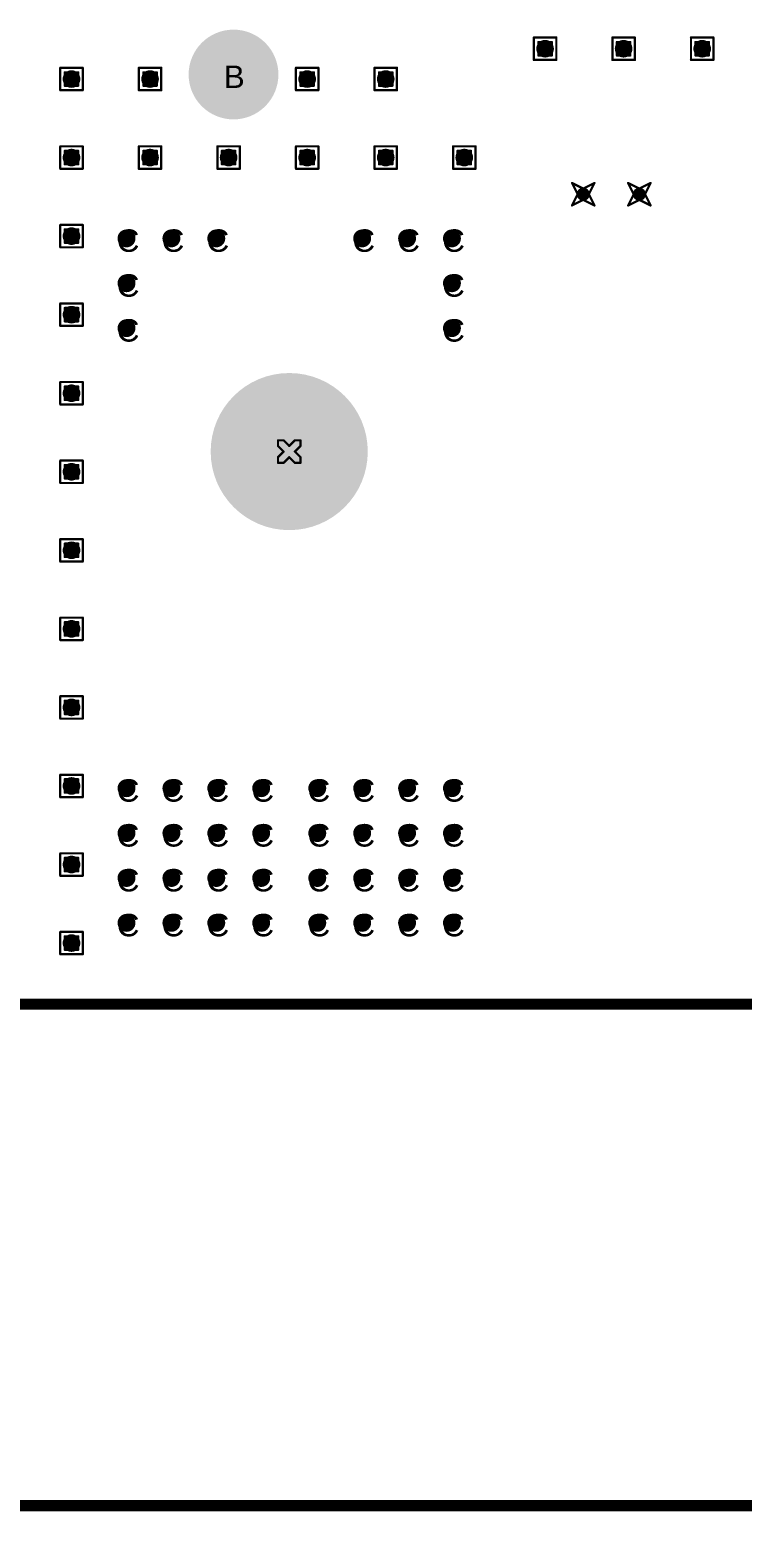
# Model space of a CAD drawing. Header units: millimetres. Extents: x -25 to 478, y -31 to 252.
# Drawn here: x 336.53 to 352.67, y -11.48 to 22.06 of the extents above; entities that cross this region are included whole.
import ezdxf

# ---------------------------------------------------------------- set-up
doc = ezdxf.new("R2010")
doc.units = ezdxf.units.MM
for name, color, linetype in [('DrillDrawing', 1, 'Continuous'), ('Mechanical1', 6, 'Continuous'), ('Mechanical2', 216, 'Continuous'), ('MultiLayer', 9, 'Continuous'), ('PadHoleLayer', 156, 'Continuous'), ('ViaHoleLayer', 16, 'Continuous')]:
    doc.layers.add(name, color=color, linetype=linetype)
doc.styles.add('Arial', font='', dxfattribs={"height": 0.2})
doc.styles.get('Arial').set_extended_font_data('Arial')

# ---------------------------------------------------------------- blocks, each defined once
blk = doc.blocks.new('KEYSTONE5000_946')
at = {"layer": 'MultiLayer'}
h = blk.add_hatch(color=9, dxfattribs=at)
edge = h.paths.add_edge_path()
edge.add_arc((0, 0), 1.016, 0, 360)
at = {"layer": 'PadHoleLayer'}
h = blk.add_hatch(color=156, dxfattribs=at)
edge = h.paths.add_edge_path()
edge.add_arc((0, 0), 0.508, 0, 360)
blk = doc.blocks.new('FP_CB25_18_CY_CONN_TERM_LUG_25MM4_7MM9_MFG_1502')
at = {"layer": 'ViaHoleLayer'}
h = blk.add_hatch(color=16, dxfattribs=at)
edge = h.paths.add_edge_path()
edge.add_arc((-3.048, 3.683), 0.203, 0, 360)
h = blk.add_hatch(color=16, dxfattribs=at)
edge = h.paths.add_edge_path()
edge.add_arc((-2.032, 3.683), 0.203, 0, 360)
h = blk.add_hatch(color=16, dxfattribs=at)
edge = h.paths.add_edge_path()
edge.add_arc((-1.016, 3.683), 0.203, 0, 360)
h = blk.add_hatch(color=16, dxfattribs=at)
edge = h.paths.add_edge_path()
edge.add_arc((0, 3.683), 0.203, 0, 360)
h = blk.add_hatch(color=16, dxfattribs=at)
edge = h.paths.add_edge_path()
edge.add_arc((10.414, 3.683), 0.203, 0, 360)
h = blk.add_hatch(color=16, dxfattribs=at)
edge = h.paths.add_edge_path()
edge.add_arc((11.43, 3.683), 0.203, 0, 360)
h = blk.add_hatch(color=16, dxfattribs=at)
edge = h.paths.add_edge_path()
edge.add_arc((12.446, 3.683), 0.203, 0, 360)
h = blk.add_hatch(color=16, dxfattribs=at)
edge = h.paths.add_edge_path()
edge.add_arc((-3.048, 2.667), 0.203, 0, 360)
h = blk.add_hatch(color=16, dxfattribs=at)
edge = h.paths.add_edge_path()
edge.add_arc((-2.032, 2.667), 0.203, 0, 360)
h = blk.add_hatch(color=16, dxfattribs=at)
edge = h.paths.add_edge_path()
edge.add_arc((-1.016, 2.667), 0.203, 0, 360)
h = blk.add_hatch(color=16, dxfattribs=at)
edge = h.paths.add_edge_path()
edge.add_arc((0, 2.667), 0.203, 0, 360)
h = blk.add_hatch(color=16, dxfattribs=at)
edge = h.paths.add_edge_path()
edge.add_arc((12.446, 2.667), 0.203, 0, 360)
h = blk.add_hatch(color=16, dxfattribs=at)
edge = h.paths.add_edge_path()
edge.add_arc((-3.048, 1.651), 0.203, 0, 360)
h = blk.add_hatch(color=16, dxfattribs=at)
edge = h.paths.add_edge_path()
edge.add_arc((-2.032, 1.651), 0.203, 0, 360)
h = blk.add_hatch(color=16, dxfattribs=at)
edge = h.paths.add_edge_path()
edge.add_arc((-1.016, 1.651), 0.203, 0, 360)
h = blk.add_hatch(color=16, dxfattribs=at)
edge = h.paths.add_edge_path()
edge.add_arc((0, 1.651), 0.203, 0, 360)
h = blk.add_hatch(color=16, dxfattribs=at)
edge = h.paths.add_edge_path()
edge.add_arc((7.62, 0), 1.778, 0, 360)
h = blk.add_hatch(color=16, dxfattribs=at)
edge = h.paths.add_edge_path()
edge.add_arc((12.446, 1.651), 0.203, 0, 360)
h = blk.add_hatch(color=16, dxfattribs=at)
edge = h.paths.add_edge_path()
edge.add_arc((-3.048, 0.635), 0.203, 0, 360)
h = blk.add_hatch(color=16, dxfattribs=at)
edge = h.paths.add_edge_path()
edge.add_arc((-2.032, 0.635), 0.203, 0, 360)
h = blk.add_hatch(color=16, dxfattribs=at)
edge = h.paths.add_edge_path()
edge.add_arc((-1.016, 0.635), 0.203, 0, 360)
h = blk.add_hatch(color=16, dxfattribs=at)
edge = h.paths.add_edge_path()
edge.add_arc((0, 0.635), 0.203, 0, 360)
h = blk.add_hatch(color=16, dxfattribs=at)
edge = h.paths.add_edge_path()
edge.add_arc((-3.048, -0.635), 0.203, 0, 360)
h = blk.add_hatch(color=16, dxfattribs=at)
edge = h.paths.add_edge_path()
edge.add_arc((-2.032, -0.635), 0.203, 0, 360)
h = blk.add_hatch(color=16, dxfattribs=at)
edge = h.paths.add_edge_path()
edge.add_arc((-1.016, -0.635), 0.203, 0, 360)
h = blk.add_hatch(color=16, dxfattribs=at)
edge = h.paths.add_edge_path()
edge.add_arc((0, -0.635), 0.203, 0, 360)
h = blk.add_hatch(color=16, dxfattribs=at)
edge = h.paths.add_edge_path()
edge.add_arc((-3.048, -1.651), 0.203, 0, 360)
h = blk.add_hatch(color=16, dxfattribs=at)
edge = h.paths.add_edge_path()
edge.add_arc((-2.032, -1.651), 0.203, 0, 360)
h = blk.add_hatch(color=16, dxfattribs=at)
edge = h.paths.add_edge_path()
edge.add_arc((-1.016, -1.651), 0.203, 0, 360)
h = blk.add_hatch(color=16, dxfattribs=at)
edge = h.paths.add_edge_path()
edge.add_arc((0, -1.651), 0.203, 0, 360)
h = blk.add_hatch(color=16, dxfattribs=at)
edge = h.paths.add_edge_path()
edge.add_arc((12.446, -1.651), 0.203, 0, 360)
h = blk.add_hatch(color=16, dxfattribs=at)
edge = h.paths.add_edge_path()
edge.add_arc((-3.048, -2.667), 0.203, 0, 360)
h = blk.add_hatch(color=16, dxfattribs=at)
edge = h.paths.add_edge_path()
edge.add_arc((-2.032, -2.667), 0.203, 0, 360)
h = blk.add_hatch(color=16, dxfattribs=at)
edge = h.paths.add_edge_path()
edge.add_arc((-1.016, -2.667), 0.203, 0, 360)
h = blk.add_hatch(color=16, dxfattribs=at)
edge = h.paths.add_edge_path()
edge.add_arc((0, -2.667), 0.203, 0, 360)
h = blk.add_hatch(color=16, dxfattribs=at)
edge = h.paths.add_edge_path()
edge.add_arc((12.446, -2.667), 0.203, 0, 360)
h = blk.add_hatch(color=16, dxfattribs=at)
edge = h.paths.add_edge_path()
edge.add_arc((-3.048, -3.683), 0.203, 0, 360)
h = blk.add_hatch(color=16, dxfattribs=at)
edge = h.paths.add_edge_path()
edge.add_arc((-2.032, -3.683), 0.203, 0, 360)
h = blk.add_hatch(color=16, dxfattribs=at)
edge = h.paths.add_edge_path()
edge.add_arc((-1.016, -3.683), 0.203, 0, 360)
h = blk.add_hatch(color=16, dxfattribs=at)
edge = h.paths.add_edge_path()
edge.add_arc((0, -3.683), 0.203, 0, 360)
h = blk.add_hatch(color=16, dxfattribs=at)
edge = h.paths.add_edge_path()
edge.add_arc((10.414, -3.683), 0.203, 0, 360)
h = blk.add_hatch(color=16, dxfattribs=at)
edge = h.paths.add_edge_path()
edge.add_arc((11.43, -3.683), 0.203, 0, 360)
h = blk.add_hatch(color=16, dxfattribs=at)
edge = h.paths.add_edge_path()
edge.add_arc((12.446, -3.683), 0.203, 0, 360)

msp = doc.modelspace()

# ---------------------------------------------------------------- hatches: boundary and pattern name
at = {"layer": 'ViaHoleLayer'}
h = msp.add_hatch(color=16, dxfattribs=at)
edge = h.paths.add_edge_path()
edge.add_arc((348.201, 21.627), 0.2, 0, 360)
h = msp.add_hatch(color=16, dxfattribs=at)
edge = h.paths.add_edge_path()
edge.add_arc((349.979, 21.627), 0.2, 0, 360)
h = msp.add_hatch(color=16, dxfattribs=at)
edge = h.paths.add_edge_path()
edge.add_arc((351.757, 21.627), 0.2, 0, 360)
h = msp.add_hatch(color=16, dxfattribs=at)
edge = h.paths.add_edge_path()
edge.add_arc((337.482, 20.941), 0.2, 0, 360)
h = msp.add_hatch(color=16, dxfattribs=at)
edge = h.paths.add_edge_path()
edge.add_arc((339.26, 20.941), 0.2, 0, 360)
h = msp.add_hatch(color=16, dxfattribs=at)
edge = h.paths.add_edge_path()
edge.add_arc((342.816, 20.941), 0.2, 0, 360)
h = msp.add_hatch(color=16, dxfattribs=at)
edge = h.paths.add_edge_path()
edge.add_arc((344.594, 20.941), 0.2, 0, 360)
h = msp.add_hatch(color=16, dxfattribs=at)
edge = h.paths.add_edge_path()
edge.add_arc((337.482, 19.163), 0.2, 0, 360)
h = msp.add_hatch(color=16, dxfattribs=at)
edge = h.paths.add_edge_path()
edge.add_arc((339.26, 19.163), 0.2, 0, 360)
h = msp.add_hatch(color=16, dxfattribs=at)
edge = h.paths.add_edge_path()
edge.add_arc((341.038, 19.163), 0.2, 0, 360)
h = msp.add_hatch(color=16, dxfattribs=at)
edge = h.paths.add_edge_path()
edge.add_arc((342.816, 19.163), 0.2, 0, 360)
h = msp.add_hatch(color=16, dxfattribs=at)
edge = h.paths.add_edge_path()
edge.add_arc((344.594, 19.163), 0.2, 0, 360)
h = msp.add_hatch(color=16, dxfattribs=at)
edge = h.paths.add_edge_path()
edge.add_arc((346.372, 19.163), 0.2, 0, 360)
h = msp.add_hatch(color=16, dxfattribs=at)
edge = h.paths.add_edge_path()
edge.add_arc((349.065, 18.333), 0.15, 0, 360)
h = msp.add_hatch(color=16, dxfattribs=at)
edge = h.paths.add_edge_path()
edge.add_arc((350.335, 18.333), 0.15, 0, 360)
h = msp.add_hatch(color=16, dxfattribs=at)
edge = h.paths.add_edge_path()
edge.add_arc((337.482, 17.385), 0.2, 0, 360)
h = msp.add_hatch(color=16, dxfattribs=at)
edge = h.paths.add_edge_path()
edge.add_arc((337.482, 15.607), 0.2, 0, 360)
h = msp.add_hatch(color=16, dxfattribs=at)
edge = h.paths.add_edge_path()
edge.add_arc((337.482, 13.829), 0.2, 0, 360)
h = msp.add_hatch(color=16, dxfattribs=at)
edge = h.paths.add_edge_path()
edge.add_arc((337.482, 12.051), 0.2, 0, 360)
h = msp.add_hatch(color=16, dxfattribs=at)
edge = h.paths.add_edge_path()
edge.add_arc((337.482, 10.273), 0.2, 0, 360)
h = msp.add_hatch(color=16, dxfattribs=at)
edge = h.paths.add_edge_path()
edge.add_arc((337.482, 8.495), 0.2, 0, 360)
h = msp.add_hatch(color=16, dxfattribs=at)
edge = h.paths.add_edge_path()
edge.add_arc((337.482, 6.717), 0.2, 0, 360)
h = msp.add_hatch(color=16, dxfattribs=at)
edge = h.paths.add_edge_path()
edge.add_arc((337.482, 4.939), 0.2, 0, 360)
h = msp.add_hatch(color=16, dxfattribs=at)
edge = h.paths.add_edge_path()
edge.add_arc((337.482, 3.161), 0.2, 0, 360)
h = msp.add_hatch(color=16, dxfattribs=at)
edge = h.paths.add_edge_path()
edge.add_arc((337.482, 1.383), 0.2, 0, 360)

# ---------------------------------------------------------------- linework, layer by layer
at = {"layer": 'DrillDrawing', "const_width": 0.0508}
for points in [[(347.947, 21.881), (348.455, 21.881)], [(347.947, 21.373), (347.947, 21.881)], [(348.049, 21.779), (348.353, 21.779)], [(348.049, 21.474), (348.049, 21.779)], [(348.353, 21.474), (348.353, 21.779)], [(348.455, 21.373), (348.455, 21.881)], [(349.725, 21.881), (350.233, 21.881)], [(349.725, 21.373), (349.725, 21.881)], [(349.827, 21.779), (350.131, 21.779)], [(349.827, 21.474), (349.827, 21.779)], [(350.131, 21.474), (350.131, 21.779)], [(350.233, 21.373), (350.233, 21.881)], [(351.503, 21.881), (352.011, 21.881)], [(351.503, 21.373), (351.503, 21.881)], [(351.605, 21.779), (351.909, 21.779)], [(351.605, 21.474), (351.605, 21.779)], [(351.909, 21.474), (351.909, 21.779)], [(352.011, 21.373), (352.011, 21.881)], [(348.049, 21.474), (348.353, 21.474)], [(349.827, 21.474), (350.131, 21.474)], [(351.605, 21.474), (351.909, 21.474)], [(337.228, 21.195), (337.736, 21.195)], [(337.228, 20.687), (337.228, 21.195)], [(337.736, 20.687), (337.736, 21.195)], [(339.006, 21.195), (339.514, 21.195)], [(339.006, 20.687), (339.006, 21.195)], [(339.514, 20.687), (339.514, 21.195)], [(342.562, 21.195), (343.07, 21.195)], [(342.562, 20.687), (342.562, 21.195)], [(343.07, 20.687), (343.07, 21.195)], [(344.34, 21.195), (344.848, 21.195)], [(344.34, 20.687), (344.34, 21.195)], [(344.848, 20.687), (344.848, 21.195)], [(347.947, 21.373), (348.455, 21.373)], [(349.725, 21.373), (350.233, 21.373)], [(351.503, 21.373), (352.011, 21.373)], [(337.33, 21.093), (337.635, 21.093)], [(337.33, 20.789), (337.33, 21.093)], [(337.33, 20.789), (337.635, 20.789)], [(337.635, 20.789), (337.635, 21.093)], [(339.108, 21.093), (339.413, 21.093)], [(339.108, 20.789), (339.108, 21.093)], [(339.108, 20.789), (339.413, 20.789)], [(339.413, 20.789), (339.413, 21.093)], [(342.664, 21.093), (342.969, 21.093)], [(342.664, 20.789), (342.664, 21.093)], [(342.664, 20.789), (342.969, 20.789)], [(342.969, 20.789), (342.969, 21.093)], [(344.442, 21.093), (344.747, 21.093)], [(344.442, 20.789), (344.442, 21.093)], [(344.442, 20.789), (344.747, 20.789)], [(344.747, 20.789), (344.747, 21.093)], [(337.228, 20.687), (337.736, 20.687)], [(339.006, 20.687), (339.514, 20.687)], [(342.562, 20.687), (343.07, 20.687)], [(344.34, 20.687), (344.848, 20.687)], [(337.228, 19.417), (337.736, 19.417)], [(337.228, 18.909), (337.228, 19.417)], [(337.33, 19.315), (337.635, 19.315)], [(337.33, 19.011), (337.33, 19.315)], [(337.635, 19.011), (337.635, 19.315)], [(337.736, 18.909), (337.736, 19.417)], [(339.006, 19.417), (339.514, 19.417)], [(339.006, 18.909), (339.006, 19.417)], [(339.108, 19.315), (339.413, 19.315)], [(339.108, 19.011), (339.108, 19.315)], [(339.413, 19.011), (339.413, 19.315)], [(339.514, 18.909), (339.514, 19.417)], [(340.784, 19.417), (341.292, 19.417)], [(340.784, 18.909), (340.784, 19.417)], [(340.886, 19.315), (341.191, 19.315)], [(340.886, 19.011), (340.886, 19.315)], [(341.191, 19.011), (341.191, 19.315)], [(341.292, 18.909), (341.292, 19.417)], [(342.562, 19.417), (343.07, 19.417)], [(342.562, 18.909), (342.562, 19.417)], [(342.664, 19.315), (342.969, 19.315)], [(342.664, 19.011), (342.664, 19.315)], [(342.969, 19.011), (342.969, 19.315)], [(343.07, 18.909), (343.07, 19.417)], [(344.34, 19.417), (344.848, 19.417)], [(344.34, 18.909), (344.34, 19.417)], [(344.442, 19.315), (344.747, 19.315)], [(344.442, 19.011), (344.442, 19.315)], [(344.747, 19.011), (344.747, 19.315)], [(344.848, 18.909), (344.848, 19.417)], [(346.118, 19.417), (346.626, 19.417)], [(346.118, 18.909), (346.118, 19.417)], [(346.22, 19.315), (346.525, 19.315)], [(346.22, 19.011), (346.22, 19.315)], [(346.525, 19.011), (346.525, 19.315)], [(346.626, 18.909), (346.626, 19.417)], [(337.228, 18.909), (337.736, 18.909)], [(337.33, 19.011), (337.635, 19.011)], [(339.006, 18.909), (339.514, 18.909)], [(339.108, 19.011), (339.413, 19.011)], [(340.784, 18.909), (341.292, 18.909)], [(340.886, 19.011), (341.191, 19.011)], [(342.562, 18.909), (343.07, 18.909)], [(342.664, 19.011), (342.969, 19.011)], [(344.34, 18.909), (344.848, 18.909)], [(344.442, 19.011), (344.747, 19.011)], [(346.118, 18.909), (346.626, 18.909)], [(346.22, 19.011), (346.525, 19.011)], [(348.811, 18.587), (349.065, 18.46)], [(348.811, 18.587), (348.938, 18.333)], [(349.065, 18.46), (349.319, 18.587)], [(349.192, 18.333), (349.319, 18.587)], [(350.081, 18.587), (350.335, 18.46)], [(350.081, 18.587), (350.208, 18.333)], [(350.335, 18.46), (350.589, 18.587)], [(350.462, 18.333), (350.589, 18.587)], [(348.811, 18.079), (348.938, 18.333)], [(348.811, 18.079), (349.065, 18.206)], [(349.065, 18.206), (349.319, 18.079)], [(349.192, 18.333), (349.319, 18.079)], [(350.081, 18.079), (350.208, 18.333)], [(350.081, 18.079), (350.335, 18.206)], [(350.335, 18.206), (350.589, 18.079)], [(350.462, 18.333), (350.589, 18.079)], [(337.228, 17.639), (337.736, 17.639)], [(337.228, 17.131), (337.228, 17.639)], [(337.33, 17.537), (337.635, 17.537)], [(337.33, 17.233), (337.33, 17.537)], [(337.635, 17.233), (337.635, 17.537)], [(337.736, 17.131), (337.736, 17.639)], [(337.228, 17.131), (337.736, 17.131)], [(337.33, 17.233), (337.635, 17.233)], [(337.228, 15.861), (337.736, 15.861)], [(337.228, 15.353), (337.228, 15.861)], [(337.33, 15.759), (337.635, 15.759)], [(337.33, 15.455), (337.33, 15.759)], [(337.635, 15.455), (337.635, 15.759)], [(337.736, 15.353), (337.736, 15.861)], [(337.33, 15.455), (337.635, 15.455)], [(337.228, 15.353), (337.736, 15.353)], [(337.228, 14.083), (337.736, 14.083)], [(337.228, 13.575), (337.228, 14.083)], [(337.736, 13.575), (337.736, 14.083)], [(337.33, 13.981), (337.635, 13.981)], [(337.33, 13.677), (337.33, 13.981)], [(337.635, 13.677), (337.635, 13.981)], [(337.228, 13.575), (337.736, 13.575)], [(337.33, 13.677), (337.635, 13.677)], [(342.156, 12.635), (342.156, 12.762)], [(342.156, 12.762), (342.283, 12.762)], [(342.283, 12.762), (342.41, 12.635)], [(342.41, 12.635), (342.537, 12.762)], [(342.537, 12.762), (342.664, 12.762)], [(342.664, 12.635), (342.664, 12.762)], [(342.156, 12.635), (342.283, 12.508)], [(342.156, 12.381), (342.283, 12.508)], [(342.537, 12.508), (342.664, 12.635)], [(342.537, 12.508), (342.664, 12.381)], [(337.228, 12.305), (337.736, 12.305)], [(337.228, 11.797), (337.228, 12.305)], [(337.33, 12.203), (337.635, 12.203)], [(337.33, 11.899), (337.33, 12.203)], [(337.635, 11.899), (337.635, 12.203)], [(337.736, 11.797), (337.736, 12.305)], [(342.156, 12.254), (342.156, 12.381)], [(342.156, 12.254), (342.283, 12.254)], [(342.283, 12.254), (342.41, 12.381)], [(342.41, 12.381), (342.537, 12.254)], [(342.537, 12.254), (342.664, 12.254)], [(342.664, 12.254), (342.664, 12.381)], [(337.228, 11.797), (337.736, 11.797)], [(337.33, 11.899), (337.635, 11.899)], [(337.228, 10.527), (337.736, 10.527)], [(337.228, 10.019), (337.228, 10.527)], [(337.33, 10.425), (337.635, 10.425)], [(337.33, 10.121), (337.33, 10.425)], [(337.635, 10.121), (337.635, 10.425)], [(337.736, 10.019), (337.736, 10.527)], [(337.33, 10.121), (337.635, 10.121)], [(337.228, 10.019), (337.736, 10.019)], [(337.228, 8.749), (337.736, 8.749)], [(337.228, 8.241), (337.228, 8.749)], [(337.736, 8.241), (337.736, 8.749)], [(337.33, 8.647), (337.635, 8.647)], [(337.33, 8.343), (337.33, 8.647)], [(337.635, 8.343), (337.635, 8.647)], [(337.228, 8.241), (337.736, 8.241)], [(337.33, 8.343), (337.635, 8.343)], [(337.228, 6.971), (337.736, 6.971)], [(337.228, 6.463), (337.228, 6.971)], [(337.33, 6.869), (337.635, 6.869)], [(337.33, 6.565), (337.33, 6.869)], [(337.635, 6.565), (337.635, 6.869)], [(337.736, 6.463), (337.736, 6.971)], [(337.228, 6.463), (337.736, 6.463)], [(337.33, 6.565), (337.635, 6.565)], [(337.228, 5.193), (337.736, 5.193)], [(337.228, 4.685), (337.228, 5.193)], [(337.33, 5.091), (337.635, 5.091)], [(337.33, 4.787), (337.33, 5.091)], [(337.635, 4.787), (337.635, 5.091)], [(337.736, 4.685), (337.736, 5.193)], [(337.228, 4.685), (337.736, 4.685)], [(337.33, 4.787), (337.635, 4.787)], [(337.228, 3.415), (337.736, 3.415)], [(337.228, 2.907), (337.228, 3.415)], [(337.736, 2.907), (337.736, 3.415)], [(337.33, 3.313), (337.635, 3.313)], [(337.33, 3.009), (337.33, 3.313)], [(337.33, 3.009), (337.635, 3.009)], [(337.635, 3.009), (337.635, 3.313)], [(337.228, 2.907), (337.736, 2.907)], [(337.228, 1.637), (337.736, 1.637)], [(337.228, 1.129), (337.228, 1.637)], [(337.33, 1.535), (337.635, 1.535)], [(337.33, 1.231), (337.33, 1.535)], [(337.635, 1.231), (337.635, 1.535)], [(337.736, 1.129), (337.736, 1.637)], [(337.228, 1.129), (337.736, 1.129)], [(337.33, 1.231), (337.635, 1.231)]]:
    msp.add_lwpolyline(points, dxfattribs=at)
at = {"layer": 'DrillDrawing', "const_width": 0.0254}
for points in [[(347.934, 21.881, 1), (347.96, 21.881, 1)], [(347.934, 21.881, 1), (347.96, 21.881, 1)], [(348.036, 21.779, 1), (348.061, 21.779, 1)], [(348.036, 21.779, 1), (348.061, 21.779, 1)], [(348.341, 21.779, 1), (348.366, 21.779, 1)], [(348.341, 21.779, 1), (348.366, 21.779, 1)], [(348.442, 21.881, 1), (348.468, 21.881, 1)], [(348.442, 21.881, 1), (348.468, 21.881, 1)], [(349.712, 21.881, 1), (349.738, 21.881, 1)], [(349.712, 21.881, 1), (349.738, 21.881, 1)], [(349.814, 21.779, 1), (349.839, 21.779, 1)], [(349.814, 21.779, 1), (349.839, 21.779, 1)], [(350.119, 21.779, 1), (350.144, 21.779, 1)], [(350.119, 21.779, 1), (350.144, 21.779, 1)], [(350.22, 21.881, 1), (350.246, 21.881, 1)], [(350.22, 21.881, 1), (350.246, 21.881, 1)], [(351.49, 21.881, 1), (351.516, 21.881, 1)], [(351.49, 21.881, 1), (351.516, 21.881, 1)], [(351.592, 21.779, 1), (351.617, 21.779, 1)], [(351.592, 21.779, 1), (351.617, 21.779, 1)], [(351.897, 21.779, 1), (351.922, 21.779, 1)], [(351.897, 21.779, 1), (351.922, 21.779, 1)], [(351.998, 21.881, 1), (352.024, 21.881, 1)], [(351.998, 21.881, 1), (352.024, 21.881, 1)], [(348.036, 21.474, 1), (348.061, 21.474, 1)], [(348.036, 21.474, 1), (348.061, 21.474, 1)], [(348.341, 21.474, 1), (348.366, 21.474, 1)], [(348.341, 21.474, 1), (348.366, 21.474, 1)], [(349.814, 21.474, 1), (349.839, 21.474, 1)], [(349.814, 21.474, 1), (349.839, 21.474, 1)], [(350.119, 21.474, 1), (350.144, 21.474, 1)], [(350.119, 21.474, 1), (350.144, 21.474, 1)], [(351.592, 21.474, 1), (351.617, 21.474, 1)], [(351.592, 21.474, 1), (351.617, 21.474, 1)], [(351.897, 21.474, 1), (351.922, 21.474, 1)], [(351.897, 21.474, 1), (351.922, 21.474, 1)], [(337.216, 21.195, 1), (337.241, 21.195, 1)], [(337.216, 21.195, 1), (337.241, 21.195, 1)], [(337.724, 21.195, 1), (337.749, 21.195, 1)], [(337.724, 21.195, 1), (337.749, 21.195, 1)], [(338.994, 21.195, 1), (339.019, 21.195, 1)], [(338.994, 21.195, 1), (339.019, 21.195, 1)], [(339.502, 21.195, 1), (339.527, 21.195, 1)], [(339.502, 21.195, 1), (339.527, 21.195, 1)], [(342.55, 21.195, 1), (342.575, 21.195, 1)], [(342.55, 21.195, 1), (342.575, 21.195, 1)], [(343.058, 21.195, 1), (343.083, 21.195, 1)], [(343.058, 21.195, 1), (343.083, 21.195, 1)], [(344.328, 21.195, 1), (344.353, 21.195, 1)], [(344.328, 21.195, 1), (344.353, 21.195, 1)], [(344.836, 21.195, 1), (344.861, 21.195, 1)], [(344.836, 21.195, 1), (344.861, 21.195, 1)], [(347.934, 21.373, 1), (347.96, 21.373, 1)], [(347.934, 21.373, 1), (347.96, 21.373, 1)], [(348.442, 21.373, 1), (348.468, 21.373, 1)], [(348.442, 21.373, 1), (348.468, 21.373, 1)], [(349.712, 21.373, 1), (349.738, 21.373, 1)], [(349.712, 21.373, 1), (349.738, 21.373, 1)], [(350.22, 21.373, 1), (350.246, 21.373, 1)], [(350.22, 21.373, 1), (350.246, 21.373, 1)], [(351.49, 21.373, 1), (351.516, 21.373, 1)], [(351.49, 21.373, 1), (351.516, 21.373, 1)], [(351.998, 21.373, 1), (352.024, 21.373, 1)], [(351.998, 21.373, 1), (352.024, 21.373, 1)], [(337.317, 21.093, 1), (337.343, 21.093, 1)], [(337.317, 21.093, 1), (337.343, 21.093, 1)], [(337.317, 20.789, 1), (337.343, 20.789, 1)], [(337.317, 20.789, 1), (337.343, 20.789, 1)], [(337.622, 21.093, 1), (337.647, 21.093, 1)], [(337.622, 21.093, 1), (337.647, 21.093, 1)], [(337.622, 20.789, 1), (337.647, 20.789, 1)], [(337.622, 20.789, 1), (337.647, 20.789, 1)], [(339.095, 21.093, 1), (339.121, 21.093, 1)], [(339.095, 21.093, 1), (339.121, 21.093, 1)], [(339.095, 20.789, 1), (339.121, 20.789, 1)], [(339.095, 20.789, 1), (339.121, 20.789, 1)], [(339.4, 21.093, 1), (339.425, 21.093, 1)], [(339.4, 21.093, 1), (339.425, 21.093, 1)], [(339.4, 20.789, 1), (339.425, 20.789, 1)], [(339.4, 20.789, 1), (339.425, 20.789, 1)], [(342.651, 21.093, 1), (342.677, 21.093, 1)], [(342.651, 21.093, 1), (342.677, 21.093, 1)], [(342.651, 20.789, 1), (342.677, 20.789, 1)], [(342.651, 20.789, 1), (342.677, 20.789, 1)], [(342.956, 21.093, 1), (342.981, 21.093, 1)], [(342.956, 21.093, 1), (342.981, 21.093, 1)], [(342.956, 20.789, 1), (342.981, 20.789, 1)], [(342.956, 20.789, 1), (342.981, 20.789, 1)], [(344.429, 21.093, 1), (344.455, 21.093, 1)], [(344.429, 21.093, 1), (344.455, 21.093, 1)], [(344.429, 20.789, 1), (344.455, 20.789, 1)], [(344.429, 20.789, 1), (344.455, 20.789, 1)], [(344.734, 21.093, 1), (344.759, 21.093, 1)], [(344.734, 21.093, 1), (344.759, 21.093, 1)], [(344.734, 20.789, 1), (344.759, 20.789, 1)], [(344.734, 20.789, 1), (344.759, 20.789, 1)], [(337.216, 20.687, 1), (337.241, 20.687, 1)], [(337.216, 20.687, 1), (337.241, 20.687, 1)], [(337.724, 20.687, 1), (337.749, 20.687, 1)], [(337.724, 20.687, 1), (337.749, 20.687, 1)], [(338.994, 20.687, 1), (339.019, 20.687, 1)], [(338.994, 20.687, 1), (339.019, 20.687, 1)], [(339.502, 20.687, 1), (339.527, 20.687, 1)], [(339.502, 20.687, 1), (339.527, 20.687, 1)], [(342.55, 20.687, 1), (342.575, 20.687, 1)], [(342.55, 20.687, 1), (342.575, 20.687, 1)], [(343.058, 20.687, 1), (343.083, 20.687, 1)], [(343.058, 20.687, 1), (343.083, 20.687, 1)], [(344.328, 20.687, 1), (344.353, 20.687, 1)], [(344.328, 20.687, 1), (344.353, 20.687, 1)], [(344.836, 20.687, 1), (344.861, 20.687, 1)], [(344.836, 20.687, 1), (344.861, 20.687, 1)], [(337.216, 19.417, 1), (337.241, 19.417, 1)], [(337.216, 19.417, 1), (337.241, 19.417, 1)], [(337.317, 19.315, 1), (337.343, 19.315, 1)], [(337.317, 19.315, 1), (337.343, 19.315, 1)], [(337.622, 19.315, 1), (337.647, 19.315, 1)], [(337.622, 19.315, 1), (337.647, 19.315, 1)], [(337.724, 19.417, 1), (337.749, 19.417, 1)], [(337.724, 19.417, 1), (337.749, 19.417, 1)], [(338.994, 19.417, 1), (339.019, 19.417, 1)], [(338.994, 19.417, 1), (339.019, 19.417, 1)], [(339.095, 19.315, 1), (339.121, 19.315, 1)], [(339.095, 19.315, 1), (339.121, 19.315, 1)], [(339.4, 19.315, 1), (339.425, 19.315, 1)], [(339.4, 19.315, 1), (339.425, 19.315, 1)], [(339.502, 19.417, 1), (339.527, 19.417, 1)], [(339.502, 19.417, 1), (339.527, 19.417, 1)], [(340.772, 19.417, 1), (340.797, 19.417, 1)], [(340.772, 19.417, 1), (340.797, 19.417, 1)], [(340.873, 19.315, 1), (340.899, 19.315, 1)], [(340.873, 19.315, 1), (340.899, 19.315, 1)], [(341.178, 19.315, 1), (341.203, 19.315, 1)], [(341.178, 19.315, 1), (341.203, 19.315, 1)], [(341.28, 19.417, 1), (341.305, 19.417, 1)], [(341.28, 19.417, 1), (341.305, 19.417, 1)], [(342.55, 19.417, 1), (342.575, 19.417, 1)], [(342.55, 19.417, 1), (342.575, 19.417, 1)], [(342.651, 19.315, 1), (342.677, 19.315, 1)], [(342.651, 19.315, 1), (342.677, 19.315, 1)], [(342.956, 19.315, 1), (342.981, 19.315, 1)], [(342.956, 19.315, 1), (342.981, 19.315, 1)], [(343.058, 19.417, 1), (343.083, 19.417, 1)], [(343.058, 19.417, 1), (343.083, 19.417, 1)], [(344.328, 19.417, 1), (344.353, 19.417, 1)], [(344.328, 19.417, 1), (344.353, 19.417, 1)], [(344.429, 19.315, 1), (344.455, 19.315, 1)], [(344.429, 19.315, 1), (344.455, 19.315, 1)], [(344.734, 19.315, 1), (344.759, 19.315, 1)], [(344.734, 19.315, 1), (344.759, 19.315, 1)], [(344.836, 19.417, 1), (344.861, 19.417, 1)], [(344.836, 19.417, 1), (344.861, 19.417, 1)], [(346.106, 19.417, 1), (346.131, 19.417, 1)], [(346.106, 19.417, 1), (346.131, 19.417, 1)], [(346.207, 19.315, 1), (346.233, 19.315, 1)], [(346.207, 19.315, 1), (346.233, 19.315, 1)], [(346.512, 19.315, 1), (346.537, 19.315, 1)], [(346.512, 19.315, 1), (346.537, 19.315, 1)], [(346.614, 19.417, 1), (346.639, 19.417, 1)], [(346.614, 19.417, 1), (346.639, 19.417, 1)], [(337.216, 18.909, 1), (337.241, 18.909, 1)], [(337.216, 18.909, 1), (337.241, 18.909, 1)], [(337.317, 19.011, 1), (337.343, 19.011, 1)], [(337.317, 19.011, 1), (337.343, 19.011, 1)], [(337.622, 19.011, 1), (337.647, 19.011, 1)], [(337.622, 19.011, 1), (337.647, 19.011, 1)], [(337.724, 18.909, 1), (337.749, 18.909, 1)], [(337.724, 18.909, 1), (337.749, 18.909, 1)], [(338.994, 18.909, 1), (339.019, 18.909, 1)], [(338.994, 18.909, 1), (339.019, 18.909, 1)], [(339.095, 19.011, 1), (339.121, 19.011, 1)], [(339.095, 19.011, 1), (339.121, 19.011, 1)], [(339.4, 19.011, 1), (339.425, 19.011, 1)], [(339.4, 19.011, 1), (339.425, 19.011, 1)], [(339.502, 18.909, 1), (339.527, 18.909, 1)], [(339.502, 18.909, 1), (339.527, 18.909, 1)], [(340.772, 18.909, 1), (340.797, 18.909, 1)], [(340.772, 18.909, 1), (340.797, 18.909, 1)], [(340.873, 19.011, 1), (340.899, 19.011, 1)], [(340.873, 19.011, 1), (340.899, 19.011, 1)], [(341.178, 19.011, 1), (341.203, 19.011, 1)], [(341.178, 19.011, 1), (341.203, 19.011, 1)], [(341.28, 18.909, 1), (341.305, 18.909, 1)], [(341.28, 18.909, 1), (341.305, 18.909, 1)], [(342.55, 18.909, 1), (342.575, 18.909, 1)], [(342.55, 18.909, 1), (342.575, 18.909, 1)], [(342.651, 19.011, 1), (342.677, 19.011, 1)], [(342.651, 19.011, 1), (342.677, 19.011, 1)], [(342.956, 19.011, 1), (342.981, 19.011, 1)], [(342.956, 19.011, 1), (342.981, 19.011, 1)], [(343.058, 18.909, 1), (343.083, 18.909, 1)], [(343.058, 18.909, 1), (343.083, 18.909, 1)], [(344.328, 18.909, 1), (344.353, 18.909, 1)], [(344.328, 18.909, 1), (344.353, 18.909, 1)], [(344.429, 19.011, 1), (344.455, 19.011, 1)], [(344.429, 19.011, 1), (344.455, 19.011, 1)], [(344.734, 19.011, 1), (344.759, 19.011, 1)], [(344.734, 19.011, 1), (344.759, 19.011, 1)], [(344.836, 18.909, 1), (344.861, 18.909, 1)], [(344.836, 18.909, 1), (344.861, 18.909, 1)], [(346.106, 18.909, 1), (346.131, 18.909, 1)], [(346.106, 18.909, 1), (346.131, 18.909, 1)], [(346.207, 19.011, 1), (346.233, 19.011, 1)], [(346.207, 19.011, 1), (346.233, 19.011, 1)], [(346.512, 19.011, 1), (346.537, 19.011, 1)], [(346.512, 19.011, 1), (346.537, 19.011, 1)], [(346.614, 18.909, 1), (346.639, 18.909, 1)], [(346.614, 18.909, 1), (346.639, 18.909, 1)], [(348.798, 18.587, 1), (348.823, 18.587, 1)], [(348.798, 18.587, 1), (348.823, 18.587, 1)], [(349.052, 18.46, 1), (349.077, 18.46, 1)], [(349.052, 18.46, 1), (349.077, 18.46, 1)], [(349.306, 18.587, 1), (349.331, 18.587, 1)], [(349.306, 18.587, 1), (349.331, 18.587, 1)], [(350.068, 18.587, 1), (350.093, 18.587, 1)], [(350.068, 18.587, 1), (350.093, 18.587, 1)], [(350.322, 18.46, 1), (350.347, 18.46, 1)], [(350.322, 18.46, 1), (350.347, 18.46, 1)], [(350.576, 18.587, 1), (350.601, 18.587, 1)], [(350.576, 18.587, 1), (350.601, 18.587, 1)], [(348.925, 18.333, 1), (348.95, 18.333, 1)], [(348.925, 18.333, 1), (348.95, 18.333, 1)], [(349.052, 18.206, 1), (349.077, 18.206, 1)], [(349.052, 18.206, 1), (349.077, 18.206, 1)], [(349.179, 18.333, 1), (349.204, 18.333, 1)], [(349.179, 18.333, 1), (349.204, 18.333, 1)], [(350.195, 18.333, 1), (350.22, 18.333, 1)], [(350.195, 18.333, 1), (350.22, 18.333, 1)], [(350.322, 18.206, 1), (350.347, 18.206, 1)], [(350.322, 18.206, 1), (350.347, 18.206, 1)], [(350.449, 18.333, 1), (350.474, 18.333, 1)], [(350.449, 18.333, 1), (350.474, 18.333, 1)], [(348.798, 18.079, 1), (348.823, 18.079, 1)], [(348.798, 18.079, 1), (348.823, 18.079, 1)], [(349.306, 18.079, 1), (349.331, 18.079, 1)], [(349.306, 18.079, 1), (349.331, 18.079, 1)], [(350.068, 18.079, 1), (350.093, 18.079, 1)], [(350.068, 18.079, 1), (350.093, 18.079, 1)], [(350.576, 18.079, 1), (350.601, 18.079, 1)], [(350.576, 18.079, 1), (350.601, 18.079, 1)], [(337.216, 17.639, 1), (337.241, 17.639, 1)], [(337.216, 17.639, 1), (337.241, 17.639, 1)], [(337.317, 17.537, 1), (337.343, 17.537, 1)], [(337.317, 17.537, 1), (337.343, 17.537, 1)], [(337.622, 17.537, 1), (337.647, 17.537, 1)], [(337.622, 17.537, 1), (337.647, 17.537, 1)], [(337.724, 17.639, 1), (337.749, 17.639, 1)], [(337.724, 17.639, 1), (337.749, 17.639, 1)], [(337.216, 17.131, 1), (337.241, 17.131, 1)], [(337.216, 17.131, 1), (337.241, 17.131, 1)], [(337.317, 17.233, 1), (337.343, 17.233, 1)], [(337.317, 17.233, 1), (337.343, 17.233, 1)], [(337.622, 17.233, 1), (337.647, 17.233, 1)], [(337.622, 17.233, 1), (337.647, 17.233, 1)], [(337.724, 17.131, 1), (337.749, 17.131, 1)], [(337.724, 17.131, 1), (337.749, 17.131, 1)], [(337.216, 15.861, 1), (337.241, 15.861, 1)], [(337.216, 15.861, 1), (337.241, 15.861, 1)], [(337.317, 15.759, 1), (337.343, 15.759, 1)], [(337.317, 15.759, 1), (337.343, 15.759, 1)], [(337.622, 15.759, 1), (337.647, 15.759, 1)], [(337.622, 15.759, 1), (337.647, 15.759, 1)], [(337.724, 15.861, 1), (337.749, 15.861, 1)], [(337.724, 15.861, 1), (337.749, 15.861, 1)], [(337.317, 15.455, 1), (337.343, 15.455, 1)], [(337.317, 15.455, 1), (337.343, 15.455, 1)], [(337.622, 15.455, 1), (337.647, 15.455, 1)], [(337.622, 15.455, 1), (337.647, 15.455, 1)], [(337.216, 15.353, 1), (337.241, 15.353, 1)], [(337.216, 15.353, 1), (337.241, 15.353, 1)], [(337.724, 15.353, 1), (337.749, 15.353, 1)], [(337.724, 15.353, 1), (337.749, 15.353, 1)], [(337.216, 14.083, 1), (337.241, 14.083, 1)], [(337.216, 14.083, 1), (337.241, 14.083, 1)], [(337.724, 14.083, 1), (337.749, 14.083, 1)], [(337.724, 14.083, 1), (337.749, 14.083, 1)], [(337.317, 13.981, 1), (337.343, 13.981, 1)], [(337.317, 13.981, 1), (337.343, 13.981, 1)], [(337.622, 13.981, 1), (337.647, 13.981, 1)], [(337.622, 13.981, 1), (337.647, 13.981, 1)], [(337.216, 13.575, 1), (337.241, 13.575, 1)], [(337.216, 13.575, 1), (337.241, 13.575, 1)], [(337.317, 13.677, 1), (337.343, 13.677, 1)], [(337.317, 13.677, 1), (337.343, 13.677, 1)], [(337.622, 13.677, 1), (337.647, 13.677, 1)], [(337.622, 13.677, 1), (337.647, 13.677, 1)], [(337.724, 13.575, 1), (337.749, 13.575, 1)], [(337.724, 13.575, 1), (337.749, 13.575, 1)], [(342.143, 12.762, 1), (342.169, 12.762, 1)], [(342.143, 12.762, 1), (342.169, 12.762, 1)], [(342.27, 12.762, 1), (342.296, 12.762, 1)], [(342.27, 12.762, 1), (342.296, 12.762, 1)], [(342.524, 12.762, 1), (342.55, 12.762, 1)], [(342.524, 12.762, 1), (342.55, 12.762, 1)], [(342.651, 12.762, 1), (342.677, 12.762, 1)], [(342.651, 12.762, 1), (342.677, 12.762, 1)], [(342.143, 12.635, 1), (342.169, 12.635, 1)], [(342.143, 12.635, 1), (342.169, 12.635, 1)], [(342.27, 12.508, 1), (342.296, 12.508, 1)], [(342.27, 12.508, 1), (342.296, 12.508, 1)], [(342.397, 12.635, 1), (342.423, 12.635, 1)], [(342.397, 12.635, 1), (342.423, 12.635, 1)], [(342.524, 12.508, 1), (342.55, 12.508, 1)], [(342.524, 12.508, 1), (342.55, 12.508, 1)], [(342.651, 12.635, 1), (342.677, 12.635, 1)], [(342.651, 12.635, 1), (342.677, 12.635, 1)], [(337.216, 12.305, 1), (337.241, 12.305, 1)], [(337.216, 12.305, 1), (337.241, 12.305, 1)], [(337.317, 12.203, 1), (337.343, 12.203, 1)], [(337.317, 12.203, 1), (337.343, 12.203, 1)], [(337.622, 12.203, 1), (337.647, 12.203, 1)], [(337.622, 12.203, 1), (337.647, 12.203, 1)], [(337.724, 12.305, 1), (337.749, 12.305, 1)], [(337.724, 12.305, 1), (337.749, 12.305, 1)], [(342.143, 12.381, 1), (342.169, 12.381, 1)], [(342.143, 12.381, 1), (342.169, 12.381, 1)], [(342.143, 12.254, 1), (342.169, 12.254, 1)], [(342.143, 12.254, 1), (342.169, 12.254, 1)], [(342.27, 12.254, 1), (342.296, 12.254, 1)], [(342.27, 12.254, 1), (342.296, 12.254, 1)], [(342.397, 12.381, 1), (342.423, 12.381, 1)], [(342.397, 12.381, 1), (342.423, 12.381, 1)], [(342.524, 12.254, 1), (342.55, 12.254, 1)], [(342.524, 12.254, 1), (342.55, 12.254, 1)], [(342.651, 12.381, 1), (342.677, 12.381, 1)], [(342.651, 12.381, 1), (342.677, 12.381, 1)], [(342.651, 12.254, 1), (342.677, 12.254, 1)], [(342.651, 12.254, 1), (342.677, 12.254, 1)], [(337.216, 11.797, 1), (337.241, 11.797, 1)], [(337.216, 11.797, 1), (337.241, 11.797, 1)], [(337.317, 11.899, 1), (337.343, 11.899, 1)], [(337.317, 11.899, 1), (337.343, 11.899, 1)], [(337.622, 11.899, 1), (337.647, 11.899, 1)], [(337.622, 11.899, 1), (337.647, 11.899, 1)], [(337.724, 11.797, 1), (337.749, 11.797, 1)], [(337.724, 11.797, 1), (337.749, 11.797, 1)], [(337.216, 10.527, 1), (337.241, 10.527, 1)], [(337.216, 10.527, 1), (337.241, 10.527, 1)], [(337.317, 10.425, 1), (337.343, 10.425, 1)], [(337.317, 10.425, 1), (337.343, 10.425, 1)], [(337.622, 10.425, 1), (337.647, 10.425, 1)], [(337.622, 10.425, 1), (337.647, 10.425, 1)], [(337.724, 10.527, 1), (337.749, 10.527, 1)], [(337.724, 10.527, 1), (337.749, 10.527, 1)], [(337.317, 10.121, 1), (337.343, 10.121, 1)], [(337.317, 10.121, 1), (337.343, 10.121, 1)], [(337.622, 10.121, 1), (337.647, 10.121, 1)], [(337.622, 10.121, 1), (337.647, 10.121, 1)], [(337.216, 10.019, 1), (337.241, 10.019, 1)], [(337.216, 10.019, 1), (337.241, 10.019, 1)], [(337.724, 10.019, 1), (337.749, 10.019, 1)], [(337.724, 10.019, 1), (337.749, 10.019, 1)], [(337.216, 8.749, 1), (337.241, 8.749, 1)], [(337.216, 8.749, 1), (337.241, 8.749, 1)], [(337.724, 8.749, 1), (337.749, 8.749, 1)], [(337.724, 8.749, 1), (337.749, 8.749, 1)], [(337.317, 8.647, 1), (337.343, 8.647, 1)], [(337.317, 8.647, 1), (337.343, 8.647, 1)], [(337.622, 8.647, 1), (337.647, 8.647, 1)], [(337.622, 8.647, 1), (337.647, 8.647, 1)], [(337.216, 8.241, 1), (337.241, 8.241, 1)], [(337.216, 8.241, 1), (337.241, 8.241, 1)], [(337.317, 8.343, 1), (337.343, 8.343, 1)], [(337.317, 8.343, 1), (337.343, 8.343, 1)], [(337.622, 8.343, 1), (337.647, 8.343, 1)], [(337.622, 8.343, 1), (337.647, 8.343, 1)], [(337.724, 8.241, 1), (337.749, 8.241, 1)], [(337.724, 8.241, 1), (337.749, 8.241, 1)], [(337.216, 6.971, 1), (337.241, 6.971, 1)], [(337.216, 6.971, 1), (337.241, 6.971, 1)], [(337.317, 6.869, 1), (337.343, 6.869, 1)], [(337.317, 6.869, 1), (337.343, 6.869, 1)], [(337.622, 6.869, 1), (337.647, 6.869, 1)], [(337.622, 6.869, 1), (337.647, 6.869, 1)], [(337.724, 6.971, 1), (337.749, 6.971, 1)], [(337.724, 6.971, 1), (337.749, 6.971, 1)], [(337.216, 6.463, 1), (337.241, 6.463, 1)], [(337.216, 6.463, 1), (337.241, 6.463, 1)], [(337.317, 6.565, 1), (337.343, 6.565, 1)], [(337.317, 6.565, 1), (337.343, 6.565, 1)], [(337.622, 6.565, 1), (337.647, 6.565, 1)], [(337.622, 6.565, 1), (337.647, 6.565, 1)], [(337.724, 6.463, 1), (337.749, 6.463, 1)], [(337.724, 6.463, 1), (337.749, 6.463, 1)], [(337.216, 5.193, 1), (337.241, 5.193, 1)], [(337.216, 5.193, 1), (337.241, 5.193, 1)], [(337.317, 5.091, 1), (337.343, 5.091, 1)], [(337.317, 5.091, 1), (337.343, 5.091, 1)], [(337.622, 5.091, 1), (337.647, 5.091, 1)], [(337.622, 5.091, 1), (337.647, 5.091, 1)], [(337.724, 5.193, 1), (337.749, 5.193, 1)], [(337.724, 5.193, 1), (337.749, 5.193, 1)], [(337.216, 4.685, 1), (337.241, 4.685, 1)], [(337.216, 4.685, 1), (337.241, 4.685, 1)], [(337.317, 4.787, 1), (337.343, 4.787, 1)], [(337.317, 4.787, 1), (337.343, 4.787, 1)], [(337.622, 4.787, 1), (337.647, 4.787, 1)], [(337.622, 4.787, 1), (337.647, 4.787, 1)], [(337.724, 4.685, 1), (337.749, 4.685, 1)], [(337.724, 4.685, 1), (337.749, 4.685, 1)], [(337.216, 3.415, 1), (337.241, 3.415, 1)], [(337.216, 3.415, 1), (337.241, 3.415, 1)], [(337.724, 3.415, 1), (337.749, 3.415, 1)], [(337.724, 3.415, 1), (337.749, 3.415, 1)], [(337.317, 3.313, 1), (337.343, 3.313, 1)], [(337.317, 3.313, 1), (337.343, 3.313, 1)], [(337.317, 3.009, 1), (337.343, 3.009, 1)], [(337.317, 3.009, 1), (337.343, 3.009, 1)], [(337.622, 3.313, 1), (337.647, 3.313, 1)], [(337.622, 3.313, 1), (337.647, 3.313, 1)], [(337.622, 3.009, 1), (337.647, 3.009, 1)], [(337.622, 3.009, 1), (337.647, 3.009, 1)], [(337.216, 2.907, 1), (337.241, 2.907, 1)], [(337.216, 2.907, 1), (337.241, 2.907, 1)], [(337.724, 2.907, 1), (337.749, 2.907, 1)], [(337.724, 2.907, 1), (337.749, 2.907, 1)], [(337.216, 1.637, 1), (337.241, 1.637, 1)], [(337.216, 1.637, 1), (337.241, 1.637, 1)], [(337.317, 1.535, 1), (337.343, 1.535, 1)], [(337.317, 1.535, 1), (337.343, 1.535, 1)], [(337.622, 1.535, 1), (337.647, 1.535, 1)], [(337.622, 1.535, 1), (337.647, 1.535, 1)], [(337.724, 1.637, 1), (337.749, 1.637, 1)], [(337.724, 1.637, 1), (337.749, 1.637, 1)], [(337.216, 1.129, 1), (337.241, 1.129, 1)], [(337.216, 1.129, 1), (337.241, 1.129, 1)], [(337.317, 1.231, 1), (337.343, 1.231, 1)], [(337.317, 1.231, 1), (337.343, 1.231, 1)], [(337.622, 1.231, 1), (337.647, 1.231, 1)], [(337.622, 1.231, 1), (337.647, 1.231, 1)], [(337.724, 1.129, 1), (337.749, 1.129, 1)], [(337.724, 1.129, 1), (337.749, 1.129, 1)]]:
    msp.add_lwpolyline(points, format="xyb", close=True, dxfattribs=at)
at = {"layer": 'Mechanical1', "const_width": 0.254}
msp.add_lwpolyline([(0, 0), (375, 0)], dxfattribs=at)
at = {"layer": 'Mechanical2', "const_width": 0.254}
msp.add_lwpolyline([(193.213, -11.354), (375, -11.354)], dxfattribs=at)

# ---------------------------------------------------------------- block references
at = {"rotation": 90}
for name, p in [('KEYSTONE5000_946', (341.149, 21.043)), ('FP_CB25_18_CY_CONN_TERM_LUG_25MM4_7MM9_MFG_1502', (342.41, 4.888))]:
    msp.add_blockref(name, p, dxfattribs=at)

# ---------------------------------------------------------------- texts
at = {"layer": 'DrillDrawing', "style": 'Arial'}
for s, p in [('B', (340.929, 20.738)), ('C', (338.507, 17.029)), ('C', (339.523, 17.029)), ('C', (340.539, 17.029)), ('C', (343.841, 17.029)), ('C', (344.857, 17.029)), ('C', (345.873, 17.029)), ('C', (338.507, 16.013)), ('C', (345.873, 16.013)), ('C', (338.507, 14.997)), ('C', (345.873, 14.997)), ('C', (338.507, 4.583)), ('C', (339.523, 4.583)), ('C', (340.539, 4.583)), ('C', (341.555, 4.583)), ('C', (342.825, 4.583)), ('C', (343.841, 4.583)), ('C', (344.857, 4.583)), ('C', (345.873, 4.583)), ('C', (338.507, 3.567)), ('C', (339.523, 3.567)), ('C', (340.539, 3.567)), ('C', (341.555, 3.567)), ('C', (342.825, 3.567)), ('C', (343.841, 3.567)), ('C', (344.857, 3.567)), ('C', (345.873, 3.567)), ('C', (338.507, 2.551)), ('C', (339.523, 2.551)), ('C', (340.539, 2.551)), ('C', (341.555, 2.551)), ('C', (342.825, 2.551)), ('C', (343.841, 2.551)), ('C', (344.857, 2.551)), ('C', (345.873, 2.551)), ('C', (338.507, 1.535)), ('C', (339.523, 1.535)), ('C', (340.539, 1.535)), ('C', (341.555, 1.535)), ('C', (342.825, 1.535)), ('C', (343.841, 1.535)), ('C', (344.857, 1.535)), ('C', (345.873, 1.535))]:
    msp.add_text(s, height=0.508, dxfattribs=at).set_placement(p)

doc.saveas('drawing.dxf')
